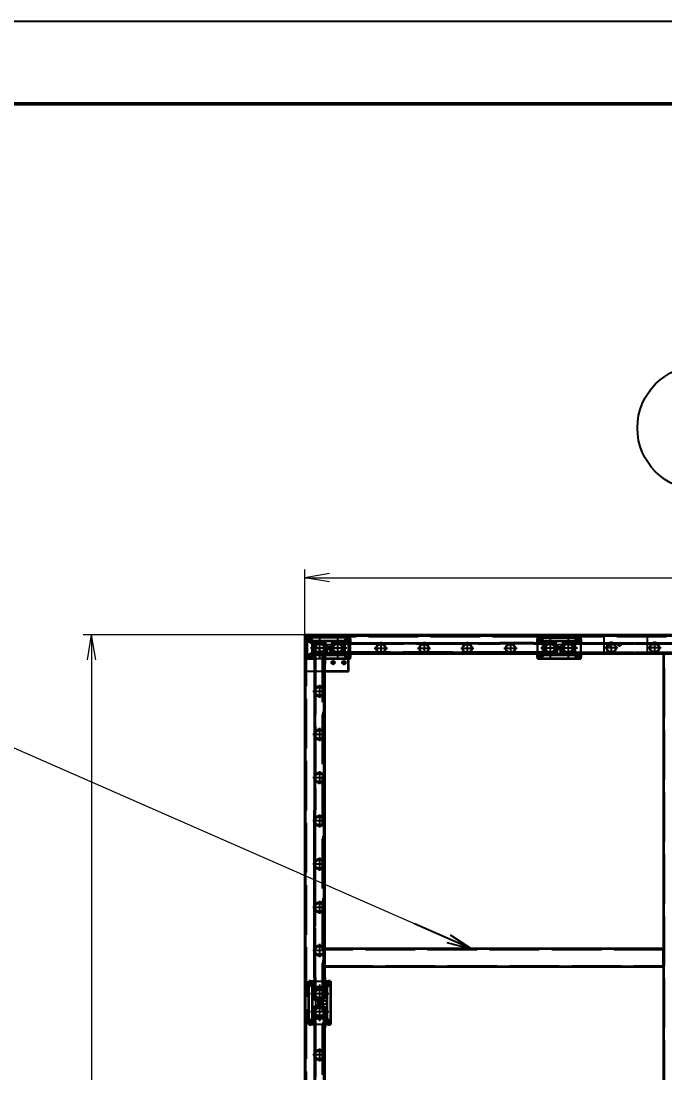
# Model space of a CAD drawing. Header units: millimetres. Extents: x -73083 to 81340, y -6859 to 6812.
# Drawn here: x -70188 to -68400, y 3890 to 6812 of the extents above; entities that cross this region are included whole.
import ezdxf

# ---------------------------------------------------------------- set-up
doc = ezdxf.new("R2010")
doc.units = ezdxf.units.MM
doc.linetypes.add('AM_ISO02W050', pattern=[7.5, 6, -1.5])
doc.linetypes.add('AM_ISO08W050', pattern=[18, 12, -1.5, 3, -1.5])
doc.layers.add('A3', color=7, linetype='Continuous', plot=False)
for name, color, linetype, lineweight in [('AM_7', 2, 'AM_ISO08W050', 25), ('AM_HID', 1, 'AM_ISO02W050', 25), ('AM_VIS', 7, 'Continuous', 50)]:
    doc.layers.add(name, color=color, linetype=linetype, lineweight=lineweight)
doc.layers.add('word_dim', color=253, linetype='Continuous')
doc.styles.get("Standard").update_dxf_attribs({"font": 'romans.shx', "bigfont": 'bigfont.shx'})
doc.dimstyles.new('STANDARD 1-23', dxfattribs={"dimscale": 23, "dimtxt": 3.5, "dimasz": 3, "dimexe": 1, "dimexo": 0, "dimgap": 1, "dimtad": 3, "dimdsep": 46, "dimtxsty": 'Standard', "dimblk1": 'OPEN', "dimblk2": 'OPEN', "dimsah": 1, "dimcen": 0, "dimclrd": 256, "dimclre": 256, "dimclrt": 3, "dimazin": 2, "dimtfac": 1, "dimtmove": 0, "dimatfit": 3, "dimldrblk": 'OPEN', "dimfxl": 0, "dimtolj": 1, "dimtzin": 0, "dimlwd": 13, "dimlwe": 13, "dimarcsym": 0})

# ---------------------------------------------------------------- blocks, each defined once
blk = doc.blocks.new('_Open')
at = {"color": 0, "lineweight": -2}
for p, q in [((-1, 0.167), (0, 0)), ((-1, -0.167), (0, 0)), ((0, 0), (-1, 0))]:
    blk.add_line(p, q, dxfattribs=at)
blk = doc.blocks.new('*D1038')
at = {"layer": 'DEFPOINTS', "color": 0, "ltscale": 2}
for p in [(-69400.5, 5106.5), (-69992.4, -391.2), (-66747, -391.2)]:
    blk.add_point(p, dxfattribs=at)
at = {"layer": 'word_dim', "lineweight": 13, "ltscale": 2}
for p, q in [((-69400.5, 5106.5), (-70015.4, 5106.5)), ((-69992.4, 5037.5), (-69992.4, -322.2)), ((-66747, -391.2), (-70015.4, -391.2))]:
    blk.add_line(p, q, dxfattribs=at)
at = {"layer": 'word_dim', "lineweight": 13, "ltscale": 2, "xscale": 69, "yscale": 69, "zscale": 69}
for p, rotation in [((-69992.4, 5106.5), 90), ((-69992.4, -391.2), 270)]:
    blk.add_blockref('_Open', p, dxfattribs=dict(at, rotation=rotation))
at = {"layer": 'word_dim', "color": 3, "ltscale": 2, "insert": (-70055.6, 2357.6), "char_height": 80.5, "attachment_point": 5, "rotation": 90}
blk.add_mtext('\\A1;5497.6', dxfattribs=at)
blk = doc.blocks.new('*D1039')
at = {"layer": 'DEFPOINTS', "color": 0, "ltscale": 2}
for p in [(-65596.5, 5265.4), (-69400.5, 5106.5), (-65596.5, 5106.5)]:
    blk.add_point(p, dxfattribs=at)
at = {"layer": 'word_dim', "lineweight": 13, "ltscale": 2}
for p, q in [((-69400.5, 5106.5), (-69400.5, 5288.4)), ((-69331.5, 5265.4), (-65665.5, 5265.4)), ((-65596.5, 5106.5), (-65596.5, 5288.4))]:
    blk.add_line(p, q, dxfattribs=at)
at = {"layer": 'word_dim', "lineweight": 13, "ltscale": 2, "xscale": 69, "yscale": 69, "zscale": 69, "rotation": 180}
blk.add_blockref('_Open', (-69400.5, 5265.4), dxfattribs=at)
at = {"layer": 'word_dim', "lineweight": 13, "ltscale": 2, "xscale": 69, "yscale": 69, "zscale": 69}
blk.add_blockref('_Open', (-65596.5, 5265.4), dxfattribs=at)
at = {"layer": 'word_dim', "color": 3, "ltscale": 2, "insert": (-67498.5, 5328.6), "char_height": 80.5, "attachment_point": 5}
blk.add_mtext('\\A1;3804', dxfattribs=at)
blk = doc.blocks.new('aa1')
for p, q in [((0, 0), (-1, 0)), ((-0.4, 0.067), (0, 0)), ((-0.4, -0.067), (0, 0))]:
    blk.add_line(p, q)
blk = doc.blocks.new('aa2')
blk.add_circle((0, 0), 1)
blk = doc.blocks.new('*D1042')
at = {"layer": 'DEFPOINTS', "color": 0, "linetype": 'Continuous', "ltscale": 2}
for p in [(-68304, 5681.7), (-68304, 5681.7), (-67750, 4398)]:
    blk.add_point(p, dxfattribs=at)
at = {"layer": 'word_dim', "linetype": 'Continuous', "lineweight": 13, "ltscale": 2}
blk.add_line((-67818.4, 4556.3), (-68235.7, 5523.3), dxfattribs=at)
at = {"layer": 'word_dim', "linetype": 'Continuous', "lineweight": 13, "ltscale": 2, "xscale": 172.5, "yscale": 172.5, "zscale": 172.5}
for name, p, rotation in [('aa2', (-68304, 5681.7), 113.3431208222304), ('aa1', (-67750, 4398), 293.3431208222304)]:
    blk.add_blockref(name, p, dxfattribs=dict(at, rotation=rotation))
at = {"layer": 'word_dim', "color": 3, "linetype": 'Continuous', "ltscale": 2, "insert": (-68027, 5039.8), "char_height": 0.000023, "attachment_point": 5, "rotation": 293.3431}
blk.add_mtext('\\A1;1398.2', dxfattribs=at)
blk = doc.blocks.new('*D1043')
at = {"layer": 'DEFPOINTS', "color": 0, "linetype": 'Continuous', "ltscale": 2}
for p in [(-70761.5, 5035.2), (-70761.5, 5035.2), (-68937.5, 4235)]:
    blk.add_point(p, dxfattribs=at)
at = {"layer": 'word_dim', "linetype": 'Continuous', "lineweight": 13, "ltscale": 2}
blk.add_line((-69095.4, 4304.3), (-70603.5, 4965.9), dxfattribs=at)
at = {"layer": 'word_dim', "linetype": 'Continuous', "lineweight": 13, "ltscale": 2, "xscale": 172.5, "yscale": 172.5, "zscale": 172.5}
for name, p, rotation in [('aa2', (-70761.5, 5035.2), 156.3117192472599), ('aa1', (-68937.5, 4235), 336.3117192472599)]:
    blk.add_blockref(name, p, dxfattribs=dict(at, rotation=rotation))
at = {"layer": 'word_dim', "color": 3, "linetype": 'Continuous', "ltscale": 2, "insert": (-69849.5, 4635.1), "char_height": 0.000023, "attachment_point": 5, "rotation": 336.3117}
blk.add_mtext('\\A1;1991.84', dxfattribs=at)

msp = doc.modelspace()

# ---------------------------------------------------------------- linework, layer by layer
at = {"color": 7, "lineweight": 35, "ltscale": 23}
for p, q in [((-69400.4561, 5104.9596), (-69400.4583, 3154.95936)), ((-69400.4561, 5106.4596), (-67498.45604, 5106.45716)), ((-69400.4561, 5104.9596), (-69400.4561, 5106.4596)), ((-69400.4561, 5104.9596), (-67498.45604, 5104.95716)), ((-69400.4561, 5104.9596), (-69398.9561, 5104.9596)), ((-69398.9561, 5104.9596), (-69398.9583, 3154.95936)), ((-69398.95806, 3324.95936), (-69398.95586, 5104.9596)), ((-69398.95586, 5104.9596), (-65598.95586, 5104.95472)), ((-69398.95586, 5104.9596), (-69395.95586, 5101.9596)), ((-69395.95586, 5101.9596), (-69393.95098, 5099.95423)), ((-69394.95586, 5100.9596), (-69393.95098, 5099.95423)), ((-69393.9561, 5044.95374), (-69393.95586, 5094.95374)), ((-69393.95586, 5099.95423), (-69393.95586, 5094.95374)), ((-69393.95586, 5099.95423), (-69388.95586, 5099.95423)), ((-69393.95586, 5094.95374), (-69388.95586, 5099.95374)), ((-69388.95586, 5099.95374), (-69278.95586, 5099.95374)), ((-69386.30352, 5092.30677), (-69381.60332, 5087.60657)), ((-69386.30352, 5092.30677), (-69381.60332, 5087.60657)), ((-69378.95708, 5086.96106), (-69375.95708, 5089.96106)), ((-69378.95708, 5070.96106), (-69378.95708, 5086.96106)), ((-69375.95708, 5089.96106), (-69291.95708, 5089.96106)), ((-69308.94707, 5083.96106), (-69263.95708, 5083.96106)), ((-69291.95708, 5089.96106), (-69288.95708, 5086.96106)), ((-69288.95708, 5086.96106), (-69288.95708, 5083.96106)), ((-69278.95586, 5099.95423), (-69273.95586, 5099.95423)), ((-69278.95586, 5099.95374), (-69273.95586, 5094.95374)), ((-69273.95586, 5094.95374), (-69273.95586, 5099.95423)), ((-69273.95586, 5094.95374), (-69273.95586, 5083.95423)), ((-69263.95708, 5083.96106), (-68858.95702, 5083.95911)), ((-68763.95702, 5083.95813), (-68858.95702, 5083.95911)), ((-68753.95617, 5099.95374), (-68753.9561, 5083.9513)), ((-68753.95617, 5099.95374), (-68633.9561, 5099.95374)), ((-68753.95598, 5094.95032), (-68748.95598, 5099.95032)), ((-68753.95598, 5083.95911), (-68753.95598, 5094.95032)), ((-68748.95598, 5099.95032), (-68638.95598, 5099.95032)), ((-68738.95696, 5086.95765), (-68735.95696, 5089.95765)), ((-68738.95696, 5083.95813), (-68738.95696, 5086.95765)), ((-68735.95696, 5089.95765), (-68651.95696, 5089.95765)), ((-68668.91039, 5083.95765), (-68623.95708, 5083.95813)), ((-68651.95696, 5089.95765), (-68648.95696, 5086.95765)), ((-68648.95696, 5086.95765), (-68648.95696, 5083.95813)), ((-68638.95598, 5099.95032), (-68633.95598, 5094.95032)), ((-68633.9561, 5094.95081), (-68633.9561, 5099.95374)), ((-68633.95598, 5094.95032), (-68633.95598, 5083.9513)), ((-68623.95708, 5083.95813), (-68158.95709, 5083.95911)), ((-69378.95708, 5070.96106), (-69373.42241, 5070.96106)), ((-69378.95708, 5052.96106), (-69378.95708, 5068.96106)), ((-69373.42241, 5068.96106), (-69378.95708, 5068.96106)), ((-69344.95708, 5069.9303), (-69344.95732, 5024.96155)), ((-69344.4915, 5070.96106), (-69323.42241, 5070.96106)), ((-69323.42241, 5068.96106), (-69344.4915, 5068.96106)), ((-69309.02983, 5055.96058), (-69263.95708, 5055.96106)), ((-69193.11773, 5055.95374), (-69288.95781, 5055.95423)), ((-69288.95708, 5055.96106), (-69288.95708, 5052.96106)), ((-69273.95586, 5055.95423), (-69273.9561, 5044.95374)), ((-69273.95586, 5054.95911), (-68753.95598, 5054.95862)), ((-69263.95708, 5055.96106), (-68858.95714, 5055.95911)), ((-69073.11773, 5055.95325), (-69184.8001, 5055.95374)), ((-68953.11773, 5055.95228), (-69064.8001, 5055.95276)), ((-68833.11773, 5055.95179), (-68944.8001, 5055.95228)), ((-68763.95714, 5055.95813), (-68858.95714, 5055.95911)), ((-68738.95769, 5055.9513), (-68824.8001, 5055.95179)), ((-68763.95714, 5055.95813), (-68718.95269, 5055.95765)), ((-68753.9561, 5055.9513), (-68753.9561, 5039.95374)), ((-68753.95592, 5044.95032), (-68753.95598, 5055.95911)), ((-68738.95696, 5052.95765), (-68738.95696, 5055.95813)), ((-68704.4915, 5070.95765), (-68683.42247, 5070.95765)), ((-68683.42247, 5068.95765), (-68704.4915, 5068.95765)), ((-68669.08733, 5055.95765), (-68623.95708, 5055.95813)), ((-68648.95769, 5055.9513), (-67728.95769, 5055.95276)), ((-68648.95696, 5055.95813), (-68648.95696, 5052.95765)), ((-68633.95598, 5055.9513), (-68633.95598, 5044.95032)), ((-68633.95598, 5054.95862), (-68403.95635, 5054.95813)), ((-68623.95708, 5055.95813), (-68158.95704, 5055.95911)), ((-68403.95635, 5054.9596), (-68403.95836, 3369.9657)), ((-68403.95635, 5054.9596), (-68400.95635, 5054.9596)), ((-68400.95635, 5054.9596), (-68356.95635, 5054.9596)), ((-69388.9561, 5039.95374), (-69393.9561, 5044.95374)), ((-69393.95586, 5044.95374), (-69393.95586, 5039.95423)), ((-69388.9561, 5039.95423), (-69393.95586, 5039.95423)), ((-69372.95806, 5039.95374), (-69388.9561, 5039.95374)), ((-69375.95708, 5049.96106), (-69378.95708, 5052.96106)), ((-69372.95732, 5049.96106), (-69375.95708, 5049.96106)), ((-69344.96245, 4130.01771), (-69344.9561, 5049.96155)), ((-69278.9561, 5039.95374), (-69344.95806, 5039.95374)), ((-69291.95708, 5049.96106), (-69344.95732, 5049.96106)), ((-69288.95708, 5052.96106), (-69291.95708, 5049.96106)), ((-69273.9561, 5044.95374), (-69278.9561, 5039.95374)), ((-69278.9561, 5004.95911), (-69278.95586, 5039.95374)), ((-69273.95586, 5039.95423), (-69278.95562, 5039.95423)), ((-69273.95586, 5039.95423), (-69273.95586, 5044.95374)), ((-68748.95922, 5039.95374), (-68753.9561, 5039.95374)), ((-68748.95592, 5039.95032), (-68753.95592, 5044.95032)), ((-68638.95598, 5039.95032), (-68748.95592, 5039.95032)), ((-68735.95696, 5049.95765), (-68738.95696, 5052.95765)), ((-68651.95696, 5049.95765), (-68735.95696, 5049.95765)), ((-68648.95696, 5052.95765), (-68651.95696, 5049.95765)), ((-68633.95598, 5044.95032), (-68638.95598, 5039.95032)), ((-68633.9561, 5039.95374), (-68638.95269, 5039.95374)), ((-68633.9561, 5039.95374), (-68633.9561, 5044.95032)), ((-69372.95732, 5024.96155), (-69372.96001, 4619.96155)), ((-69344.96001, 4619.96155), (-69344.95732, 5024.96155)), ((-69278.9561, 5004.95911), (-69344.9583, 5004.95911)), ((-69372.96318, 4154.96155), (-69372.96001, 4619.96155)), ((-69344.96318, 4154.96155), (-69344.96001, 4619.96155)), ((-68403.95684, 4234.95032), (-69344.96343, 4234.9513)), ((-68403.95665, 4231.95032), (-68403.95684, 4234.95032)), ((-68403.95418, 4187.95032), (-68403.95665, 4231.95032)), ((-68403.95403, 4184.95032), (-69344.96392, 4184.9513)), ((-68403.95418, 4187.95032), (-68403.95403, 4184.95032)), ((-69372.96318, 4154.96155), (-69372.96343, 4110.068)), ((-69344.96318, 4154.96155), (-69344.96367, 4109.83802)), ((-69388.96245, 4139.95374), (-69383.96245, 4144.95374)), ((-69388.96245, 4029.95374), (-69388.96245, 4139.95374)), ((-69383.96245, 4144.95374), (-69388.96221, 4144.95374)), ((-69388.96221, 4139.95374), (-69388.96221, 4144.95374)), ((-69383.96245, 4144.95374), (-69372.96245, 4144.95374)), ((-69379.22808, 4126.88147), (-69376.24004, 4129.89319)), ((-69378.89605, 4042.88221), (-69379.22808, 4126.88147)), ((-69376.24004, 4129.89319), (-69372.96343, 4129.90613)), ((-69344.96343, 4130.01697), (-69342.24028, 4130.02771)), ((-69344.96245, 4144.95374), (-69333.96245, 4144.95374)), ((-69342.24028, 4130.02771), (-69339.22857, 4127.03968)), ((-69339.22857, 4127.03968), (-69338.89653, 4043.04017)), ((-69333.96245, 4144.95374), (-69328.96245, 4139.95374)), ((-69328.96221, 4144.95374), (-69333.96221, 4144.95374)), ((-69328.96245, 4139.95374), (-69328.96245, 4029.95374)), ((-69328.96221, 4144.95374), (-69328.96221, 4139.95374)), ((-69360.02056, 4074.42249), (-69360.10381, 4095.49134)), ((-69358.10405, 4095.49915), (-69358.02056, 4074.4303)), ((-69375.88433, 4039.89393), (-69378.89605, 4042.88221)), ((-69372.96367, 4039.9054), (-69375.88433, 4039.89393)), ((-69344.9688, 3120.01771), (-69344.9627, 4040.01697)), ((-69344.96343, 4059.9303), (-69344.96392, 4014.96155)), ((-69341.88457, 4040.02845), (-69344.96367, 4040.01624)), ((-69338.89653, 4043.04017), (-69341.88457, 4040.02845)), ((-69388.96245, 4024.95374), (-69388.96245, 4029.95374)), ((-69383.96245, 4024.95374), (-69388.96245, 4029.95374)), ((-69388.96245, 4024.95374), (-69383.96245, 4024.95374)), ((-69372.96465, 4024.95374), (-69383.96245, 4024.95374)), ((-69372.96392, 4014.96155), (-69372.9666, 3609.96155)), ((-69344.9666, 3609.96155), (-69344.96392, 4014.96155)), ((-69333.96245, 4024.95374), (-69344.96465, 4024.95374)), ((-69328.96245, 4029.95374), (-69333.96245, 4024.95374)), ((-69333.96245, 4024.95374), (-69328.96245, 4024.95374)), ((-69328.96245, 4029.95374), (-69328.96245, 4024.95374))]:
    msp.add_line(p, q, dxfattribs=at)
for points in [[(-68763.95702, 5083.95813), (-68719.41436, 5083.95813), (-68717.99907, 5083.92493), (-68717.04815, 5083.82728), (-68716.10613, 5083.66468), (-68715.17742, 5083.43812), (-68714.26628, 5083.14856)], [(-69372.68804, 5072.69251), (-69372.83452, 5071.80872), (-69372.92437, 5070.91663), (-69372.95708, 5069.50355), (-69372.95732, 5024.96155)], [(-69372.69439, 4062.69251), (-69372.84111, 4061.80848), (-69372.93096, 4060.91688), (-69372.96343, 4059.50355), (-69372.96392, 4014.96155)]]:
    msp.add_lwpolyline(points, dxfattribs=at)
for centre, radius in [((-69383.95586, 5089.95374), 5), ((-69383.95586, 5089.95423), 3.3235), ((-69283.95586, 5089.95374), 5), ((-69283.95586, 5089.95423), 3.3235), ((-68743.95598, 5089.95032), 5), ((-68743.95617, 5089.95374), 3.3235), ((-68643.95598, 5089.95032), 5), ((-68643.9561, 5089.95374), 3.3235), ((-69383.95586, 5049.95374), 5), ((-69283.9561, 5049.95472), 5), ((-68743.95592, 5049.95032), 5), ((-68643.9561, 5049.9513), 5), ((-69383.95586, 5049.95423), 3.3235), ((-69321.45586, 5029.95911), 4.188), ((-69291.45586, 5029.95911), 4.188), ((-69283.95586, 5049.95423), 3.3235), ((-68743.9561, 5049.95374), 3.3235), ((-68643.9561, 5049.95374), 3.3235), ((-69378.96245, 4134.95374), 5), ((-69378.96245, 4134.95374), 3.3235), ((-69338.96245, 4134.95374), 3.3235), ((-69378.96245, 4034.95374), 5), ((-69378.96245, 4034.95374), 3.3235), ((-69338.96245, 4034.95374), 5), ((-69338.96245, 4034.95374), 3.3235)]:
    msp.add_circle(centre, radius, dxfattribs=at)
for centre, radius, start, end in [((-69358.95708, 5069.96106), 14.5, 3.9546044, 176.04546208), ((-69358.95708, 5069.96106), 14, 348.7496172, 168.74961794), ((-69308.95708, 5069.96106), 14.5, 74.90874051, 176.04546208), ((-69308.95171, 5069.94153), 14.02017, 89.67371071, 112.48898091), ((-68718.95696, 5069.95765), 14.5, 3.9546044, 105.0856091), ((-68668.95696, 5069.95765), 14.5, 74.91465546, 176.04546208), ((-68668.95159, 5069.93714), 14.02137, 89.43919616, 112.47792967), ((-68548.95604, 5070.59778), 14, 72.61552499, 107.38466443), ((-68428.95604, 5070.59827), 14, 72.61552499, 107.38466443), ((-69358.9561, 5069.95423), 19.75, 177.07858284, 182.88253973), ((-69358.9561, 5069.95423), 15.35, 176.2404913, 183.70966197), ((-69358.95708, 5069.96106), 14.5, 183.95460622, 195.08974068), ((-69358.95708, 5069.96106), 14.5, 344.90729684, 356.04546049), ((-69358.9561, 5069.95423), 15.35, 356.29298911, 3.75904327), ((-69358.9561, 5069.95423), 19.75, 357.11858972, 2.92369855), ((-69308.9561, 5069.95423), 19.75, 177.07578246, 182.8817201), ((-69308.9561, 5069.95423), 15.35, 176.24258134, 183.70856914), ((-69308.95708, 5069.96106), 14.5, 183.95460622, 285.09125266), ((-69308.95708, 5069.96106), 14, 112.49970431, 274.85711577), ((-69188.95806, 5069.32093), 14, 252.61246006, 287.38694071), ((-69068.95806, 5069.32044), 14, 252.61246006, 287.38694071), ((-68948.95806, 5069.31946), 14, 252.61246006, 287.38694071), ((-68828.95806, 5069.31897), 14, 252.61246006, 287.38694071), ((-68718.95702, 5069.95765), 14, 250.42442262, 70.4244208), ((-68718.95696, 5069.95765), 14.5, 254.90096958, 356.04546049), ((-68718.95604, 5069.95081), 15.35, 356.29294642, 3.75900059), ((-68718.95604, 5069.95081), 19.75, 357.11855685, 2.92366568), ((-68668.95604, 5069.95081), 19.75, 177.07602835, 182.88197965), ((-68668.95604, 5069.95081), 15.35, 176.24290919, 183.70888333), ((-68668.95696, 5069.95765), 14.5, 183.95460622, 285.0971676), ((-68668.95702, 5069.95765), 14, 112.49003276, 274.52794846), ((-69359.59746, 4949.96253), 14, 162.61401802, 197.385217), ((-69359.59819, 4829.96253), 14, 162.61401802, 197.385217), ((-69359.59917, 4709.96253), 14, 162.61401802, 197.385217), ((-69359.5999, 4589.96253), 14, 162.61401802, 197.385217), ((-69359.60064, 4469.96253), 14, 162.61401802, 197.385217), ((-69359.60137, 4349.96253), 14, 162.61401802, 197.385217), ((-69359.60234, 4229.96253), 14, 162.61401802, 197.385217), ((-69338.96245, 4134.95447), 5, 180.00872397, 179.99113942), ((-69359.16118, 4109.96058), 14.5, 162.15291195, 266.27191632), ((-69357.91802, 4109.99988), 15.0459, 179.35459311, 183.77845564), ((-69358.96343, 4109.96131), 14, 183.90260116, 3.90259806), ((-69358.96245, 4109.95423), 15.35, 265.74730315, 273.21804112), ((-69359.16118, 4109.96058), 14.5, 274.18106365, 11.72469505), ((-69358.96343, 4059.96106), 14.5, 94.18106182, 195.08974068), ((-69358.96343, 4059.96131), 14, 348.7496172, 168.74961794), ((-69358.96245, 4109.95423), 19.75, 266.74484545, 272.55131221), ((-69358.96245, 4059.95423), 19.75, 87.32829888, 93.1336045), ((-69358.96245, 4059.95423), 15.35, 86.49789814, 93.96393011), ((-69358.96343, 4059.96106), 14.5, 344.90729513, 86.2719145), ((-69359.60405, 3939.96253), 14, 162.61401802, 197.385217)]:
    msp.add_arc(centre, radius, start, end, dxfattribs=at)
at = {"layer": 'A3', "linetype": 'Continuous'}
msp.add_lwpolyline([(-73083.10116, 6811.76774), (-53740.10116, 6811.76774), (-53740.10116, -6850.23226), (-73083.10116, -6850.23226)], close=True, dxfattribs=at)
at = {"layer": 'AM_7', "ltscale": 23}
for p, q in [((-69377.45586, 5089.95374), (-69390.45586, 5089.95374)), ((-69383.95586, 5096.45374), (-69383.95586, 5083.45374)), ((-69358.95708, 5088.16126), (-69358.95708, 5051.76136)), ((-69358.9561, 5095.62952), (-69358.9561, 5044.27942)), ((-69321.45586, 5085.40345), (-69321.45586, 5074.51478)), ((-69308.95708, 5088.16077), (-69308.95708, 5051.76087)), ((-69308.9561, 5095.62903), (-69308.9561, 5044.27942)), ((-69291.45586, 5085.40345), (-69291.45586, 5074.51478)), ((-69277.45586, 5089.95374), (-69290.45586, 5089.95374)), ((-69283.95586, 5096.45374), (-69283.95586, 5083.45374)), ((-69188.95806, 5087.52112), (-69188.95806, 5051.12073)), ((-69068.95806, 5087.52015), (-69068.95806, 5051.12024)), ((-68948.95806, 5087.51966), (-68948.95806, 5051.11976)), ((-68828.95806, 5087.51917), (-68828.95806, 5051.11878)), ((-68737.45598, 5089.95032), (-68750.45598, 5089.95032)), ((-68739.63555, 5089.95374), (-68748.27666, 5089.95374)), ((-68743.95617, 5094.27405), (-68743.95617, 5085.63294)), ((-68743.95598, 5096.45032), (-68743.95598, 5083.45032)), ((-68718.95702, 5088.15784), (-68718.95702, 5051.75794)), ((-68718.95604, 5095.6261), (-68718.95604, 5044.27601)), ((-68668.95702, 5088.15784), (-68668.95702, 5051.75794)), ((-68668.95604, 5095.6261), (-68668.95604, 5044.27601)), ((-68637.45598, 5089.95032), (-68650.45598, 5089.95032)), ((-68639.63555, 5089.95374), (-68648.27666, 5089.95374)), ((-68643.9561, 5094.27405), (-68643.9561, 5085.63294)), ((-68643.95598, 5096.45032), (-68643.95598, 5083.45032)), ((-68556.45226, 5085.40345), (-68556.45226, 5074.51429)), ((-68548.95604, 5088.79798), (-68548.95604, 5052.39808)), ((-68526.45226, 5085.40296), (-68526.45226, 5074.51429)), ((-68428.95604, 5088.79798), (-68428.95604, 5052.39808)), ((-69333.28106, 5069.95423), (-69384.63091, 5069.95423)), ((-69383.95586, 5056.45374), (-69383.95586, 5043.45374)), ((-69340.75713, 5069.96106), (-69377.15703, 5069.96106)), ((-69283.28106, 5069.95423), (-69334.63091, 5069.95423)), ((-69290.75713, 5069.96106), (-69327.15703, 5069.96106)), ((-69316.01152, 5079.95911), (-69326.9002, 5079.95911)), ((-69286.01152, 5079.95911), (-69296.9002, 5079.95911)), ((-69283.9561, 5056.45472), (-69283.9561, 5043.45472)), ((-69170.75811, 5069.32093), (-69207.15801, 5069.32093)), ((-69050.75811, 5069.32044), (-69087.15807, 5069.32044)), ((-68930.75811, 5069.31946), (-68967.15807, 5069.31946)), ((-68810.75811, 5069.31897), (-68847.15807, 5069.31897)), ((-68693.28106, 5069.95081), (-68744.63103, 5069.95081)), ((-68743.95592, 5056.45032), (-68743.95592, 5043.45032)), ((-68700.75701, 5069.95765), (-68737.15703, 5069.95765)), ((-68643.28106, 5069.95081), (-68694.63103, 5069.95081)), ((-68650.75701, 5069.95765), (-68687.15703, 5069.95765)), ((-68643.9561, 5056.4513), (-68643.9561, 5043.4513)), ((-68530.75603, 5070.59778), (-68567.15602, 5070.59778)), ((-68551.00786, 5079.95862), (-68561.89666, 5079.95862)), ((-68521.00786, 5079.95862), (-68531.89666, 5079.95862)), ((-68410.75603, 5070.59827), (-68447.15606, 5070.59827)), ((-69377.45586, 5049.95374), (-69390.45586, 5049.95374)), ((-69316.01152, 5029.95911), (-69326.90044, 5029.95911)), ((-69321.45586, 5035.40345), (-69321.45586, 5024.51478)), ((-69286.01152, 5029.95911), (-69296.90044, 5029.95911)), ((-69291.45586, 5035.40345), (-69291.45586, 5024.51478)), ((-69277.4561, 5049.95472), (-69290.4561, 5049.95472)), ((-68737.45598, 5049.95032), (-68750.45592, 5049.95032)), ((-68739.63555, 5049.95374), (-68748.27666, 5049.95374)), ((-68743.9561, 5054.27405), (-68743.9561, 5045.63294)), ((-68637.4561, 5049.9513), (-68650.4561, 5049.9513)), ((-68639.63555, 5049.95374), (-68648.27666, 5049.95374)), ((-68643.9561, 5054.27405), (-68643.9561, 5045.63294)), ((-69359.59746, 4968.16272), (-69359.59746, 4931.76233)), ((-69341.39751, 4949.96253), (-69377.79741, 4949.96253)), ((-69341.39824, 4829.96253), (-69377.79815, 4829.96253)), ((-69359.59819, 4848.16272), (-69359.59819, 4811.76258)), ((-69341.39898, 4709.96253), (-69377.79912, 4709.96253)), ((-69359.59917, 4728.16248), (-69359.59917, 4691.76258)), ((-69341.39995, 4589.96253), (-69377.79985, 4589.96253)), ((-69359.5999, 4608.16248), (-69359.5999, 4571.76258)), ((-69359.60064, 4488.16248), (-69359.60064, 4451.76258)), ((-69341.40068, 4469.96253), (-69377.80059, 4469.96253)), ((-69359.60137, 4368.16248), (-69359.60137, 4331.76258)), ((-69341.40142, 4349.96253), (-69377.80156, 4349.96253)), ((-69359.60234, 4248.16248), (-69359.60234, 4211.76258)), ((-69341.40239, 4229.96253), (-69377.8023, 4229.96253)), ((-69372.46245, 4134.95374), (-69385.46245, 4134.95374)), ((-69378.96245, 4141.45374), (-69378.96245, 4128.45374)), ((-69358.96343, 4128.16126), (-69358.96343, 4091.76136)), ((-69358.96245, 4135.62928), (-69358.96245, 4084.27942)), ((-69332.46245, 4134.95447), (-69345.46245, 4134.95447)), ((-69338.96245, 4141.45447), (-69338.96245, 4128.45447)), ((-69333.2874, 4109.95423), (-69384.6375, 4109.95423)), ((-69340.76348, 4109.96131), (-69377.16338, 4109.96131)), ((-69358.96343, 4078.16126), (-69358.96343, 4041.76136)), ((-69358.96245, 4085.62928), (-69358.96245, 4034.27942)), ((-69372.46245, 4034.95374), (-69385.46245, 4034.95374)), ((-69333.2874, 4059.95423), (-69384.6375, 4059.95423)), ((-69378.96245, 4041.45374), (-69378.96245, 4028.45374)), ((-69340.76348, 4059.96131), (-69377.16362, 4059.96131)), ((-69332.46245, 4034.95374), (-69345.46245, 4034.95374)), ((-69338.96245, 4041.45374), (-69338.96245, 4028.45374)), ((-69359.60405, 3958.16248), (-69359.60405, 3921.76258)), ((-69341.40386, 3939.96253), (-69377.804, 3939.96253))]:
    msp.add_line(p, q, dxfattribs=at)
at = {"layer": 'AM_HID', "ltscale": 23}
for p, q in [((-69394.95586, 5100.9596), (-69398.95586, 5104.9596)), ((-69395.95586, 5101.9596), (-69395.95806, 3327.95936)), ((-69395.95586, 5101.9596), (-65601.95586, 5101.95472)), ((-69393.95098, 5099.95423), (-69386.30352, 5092.30677)), ((-69393.95098, 5099.95423), (-69386.30352, 5092.30677)), ((-69381.60332, 5087.60657), (-69352.95586, 5058.95911)), ((-69381.60332, 5087.60657), (-69351.95586, 5057.95911)), ((-69342.95708, 5089.96106), (-69342.95708, 5079.96106)), ((-69324.95708, 5089.96106), (-69324.95708, 5079.96106)), ((-69308.87188, 5083.96155), (-69308.94707, 5083.96106)), ((-69294.9561, 5069.95423), (-69294.9561, 5083.95423)), ((-68732.95598, 5083.9513), (-69294.9561, 5083.95423)), ((-69288.95708, 5083.96106), (-69288.95708, 5070.96106)), ((-69278.95586, 5039.95374), (-69278.95586, 5104.95911)), ((-69273.95586, 5083.95423), (-69273.95586, 5055.95423)), ((-69089.95586, 5106.45911), (-69089.95586, 5104.95911)), ((-69080.95586, 5106.45911), (-69080.95586, 5104.95911)), ((-68753.9561, 5083.9513), (-68753.9561, 5055.9513)), ((-68753.95598, 5055.95911), (-68753.95598, 5083.95911)), ((-68738.95696, 5070.95765), (-68738.95696, 5083.95813)), ((-68732.95598, 5083.9513), (-68732.9561, 5057.66517)), ((-68702.95696, 5089.95765), (-68702.95696, 5079.95765)), ((-68684.95696, 5089.95765), (-68684.95696, 5079.95765)), ((-68668.81438, 5083.95813), (-68668.91039, 5083.95765)), ((-68654.9561, 5083.9513), (-67722.9561, 5083.95276)), ((-68654.9561, 5082.23743), (-68654.9561, 5083.9513)), ((-68648.95696, 5083.95813), (-68648.95696, 5070.95765)), ((-68633.9561, 5044.95032), (-68633.9561, 5094.95081)), ((-68633.95598, 5083.9513), (-68633.95598, 5055.9513)), ((-68569.95586, 5106.45862), (-68569.95586, 5104.95862)), ((-68568.95229, 5054.95862), (-68568.9522, 5104.95862)), ((-68560.95586, 5106.45813), (-68560.95586, 5104.95813)), ((-68448.9522, 5104.95862), (-68448.95232, 5054.95862)), ((-69372.96245, 4123.95472), (-69372.9561, 5055.95472)), ((-69372.9561, 5055.95472), (-69371.24224, 5055.95472)), ((-69371.24224, 5055.95472), (-69358.9561, 5055.95472)), ((-69370.45928, 4577.95472), (-69370.4561, 5055.95472)), ((-69358.9561, 5055.95472), (-69347.4561, 5055.95472)), ((-69358.9561, 5055.95472), (-69344.9561, 5055.95472)), ((-69348.95586, 5054.95911), (-69352.95586, 5058.95911)), ((-69351.95586, 5057.95911), (-69351.95781, 3371.95936)), ((-69351.95586, 5057.95911), (-65645.95586, 5057.95521)), ((-69351.95586, 5057.95911), (-69348.95586, 5054.95911)), ((-69348.95781, 3374.95936), (-69348.95586, 5054.95911)), ((-69348.95586, 5054.95911), (-69273.95586, 5054.95911)), ((-69347.45928, 4577.95447), (-69347.4561, 5055.95472)), ((-69344.9561, 5049.96155), (-69344.9561, 5055.95472)), ((-69342.95708, 5079.96106), (-69333.95708, 5079.96106)), ((-69339.61528, 5073.95423), (-69328.29668, 5073.95423)), ((-69328.29668, 5065.95423), (-69339.61528, 5065.95423)), ((-69339.45708, 5079.96106), (-69339.45708, 5070.96106)), ((-69338.29497, 5049.96106), (-69338.29497, 5068.96106)), ((-69333.95708, 5079.96106), (-69324.95708, 5079.96106)), ((-69329.61895, 5049.96106), (-69329.61895, 5068.96106)), ((-69328.45708, 5079.96106), (-69328.45708, 5070.96106)), ((-69294.9561, 5069.95423), (-69294.9561, 5081.45423)), ((-68816.95598, 5081.45179), (-69294.9561, 5081.45423)), ((-69294.9561, 5057.6681), (-69294.9561, 5069.95423)), ((-68816.9561, 5058.45179), (-69294.9561, 5058.45423)), ((-69294.9561, 5055.95423), (-69294.9561, 5057.6681)), ((-69288.95781, 5055.95423), (-69294.9561, 5055.95423)), ((-69294.4915, 5070.96106), (-69288.95708, 5070.96106)), ((-69288.95708, 5068.96106), (-69294.4915, 5068.96106)), ((-69288.95708, 5068.96106), (-69288.95708, 5055.96106)), ((-69263.95708, 5081.46106), (-68858.95702, 5081.45911)), ((-69263.95708, 5058.46106), (-68858.95714, 5058.45911)), ((-69184.8001, 5055.95374), (-69193.11773, 5055.95374)), ((-69064.8001, 5055.95276), (-69073.11773, 5055.95325)), ((-68944.8001, 5055.95228), (-68953.11773, 5055.95228)), ((-68763.95714, 5058.45813), (-68858.95714, 5058.45911)), ((-68763.95702, 5081.45813), (-68858.95702, 5081.45911)), ((-68824.8001, 5055.95179), (-68833.11773, 5055.95179)), ((-68732.9561, 5058.4513), (-68816.9561, 5058.45179)), ((-68732.95598, 5081.4513), (-68816.95598, 5081.45179)), ((-68753.95598, 5054.95862), (-68633.95598, 5054.95862)), ((-68732.9561, 5055.9513), (-68738.95769, 5055.9513)), ((-68738.95696, 5070.95765), (-68733.42247, 5070.95765)), ((-68738.95696, 5055.95813), (-68738.95696, 5068.95765)), ((-68733.42247, 5068.95765), (-68738.95696, 5068.95765)), ((-68732.9561, 5057.66517), (-68732.9561, 5055.9513)), ((-68702.95696, 5079.95765), (-68693.95696, 5079.95765)), ((-68699.61528, 5073.95081), (-68688.29668, 5073.95081)), ((-68688.29668, 5065.95081), (-68699.61528, 5065.95081)), ((-68699.45696, 5079.95765), (-68699.45696, 5070.95765)), ((-68698.29497, 5049.95765), (-68698.29497, 5068.95765)), ((-68693.95696, 5079.95765), (-68684.95696, 5079.95765)), ((-68689.61895, 5049.95765), (-68689.61895, 5068.95765)), ((-68688.45696, 5079.95765), (-68688.45696, 5070.95765)), ((-68654.95604, 5055.9513), (-68654.9561, 5082.23743)), ((-68654.9561, 5081.4513), (-68200.95609, 5081.45179)), ((-68654.95604, 5058.4513), (-68200.95605, 5058.45179)), ((-68654.95604, 5055.9513), (-68648.95769, 5055.9513)), ((-68654.4915, 5070.95765), (-68648.95696, 5070.95765)), ((-68648.95696, 5068.95765), (-68654.4915, 5068.95765)), ((-68648.95696, 5068.95765), (-68648.95696, 5055.95813)), ((-68623.95708, 5081.45813), (-68158.95709, 5081.45911)), ((-68623.95708, 5058.45813), (-68158.95705, 5058.45911)), ((-68403.95635, 5054.95813), (-68353.95635, 5054.95813)), ((-68400.95839, 3324.95984), (-68400.95635, 5054.9596)), ((-69344.95806, 5039.95374), (-69372.95806, 5039.95374)), ((-69344.95732, 5049.96106), (-69372.95732, 5049.96106)), ((-68638.95269, 5039.95374), (-68748.95922, 5039.95374)), ((-69344.9583, 5004.95911), (-69398.9561, 5004.95911)), ((-69370.45732, 5024.96155), (-69370.46001, 4619.96155)), ((-69347.46001, 4619.96155), (-69347.45732, 5024.96155)), ((-69370.46318, 4154.96155), (-69370.46001, 4619.96155)), ((-69347.46318, 4154.96155), (-69347.46001, 4619.96155)), ((-69370.46245, 4123.95472), (-69370.45928, 4577.95472)), ((-69347.46245, 4123.95447), (-69347.45928, 4577.95447)), ((-69344.96343, 4234.9513), (-69348.95684, 4234.9513)), ((-69348.95684, 4231.9513), (-69348.95684, 4234.9513)), ((-68403.95665, 4231.95032), (-69348.95684, 4231.9513)), ((-69348.95684, 4231.9513), (-69348.95684, 4187.9513)), ((-69348.95684, 4187.9513), (-68403.95418, 4187.95032)), ((-69348.95684, 4184.9513), (-69348.95684, 4187.9513)), ((-69344.96392, 4184.9513), (-69348.95684, 4184.9513)), ((-69347.46318, 4154.96155), (-69347.46343, 4109.98328)), ((-69372.96343, 4129.90613), (-69360.24028, 4129.95643)), ((-69372.96245, 4144.95374), (-69344.96245, 4144.95374)), ((-69371.24858, 4123.95472), (-69372.96245, 4123.95472)), ((-69344.96245, 4123.95447), (-69371.24858, 4123.95472)), ((-69360.21831, 4124.422), (-69360.24028, 4129.95643)), ((-69358.24028, 4129.96448), (-69344.96343, 4130.01697)), ((-69358.24028, 4129.96448), (-69358.21831, 4124.43006)), ((-69344.96245, 4123.95447), (-69344.96245, 4130.01771)), ((-69379.09771, 4093.88172), (-69369.09771, 4093.92103)), ((-69372.96343, 4110.068), (-69372.96318, 4110.16932)), ((-69369.06231, 4084.92127), (-69369.09771, 4093.92103)), ((-69362.96245, 4079.29505), (-69362.96245, 4090.61365)), ((-69354.96245, 4090.61365), (-69354.96245, 4079.29505)), ((-69379.02666, 4075.88172), (-69369.02666, 4075.92127)), ((-69369.08403, 4090.42127), (-69360.08403, 4090.45667)), ((-69369.02666, 4075.92127), (-69369.06231, 4084.92127)), ((-69369.04058, 4079.42127), (-69360.04058, 4079.45691)), ((-69339.07964, 4089.37781), (-69358.0794, 4089.30262)), ((-69339.04522, 4080.70179), (-69358.04522, 4080.62684)), ((-69372.9688, 3113.95472), (-69372.9627, 4045.95472)), ((-69359.88433, 4039.95716), (-69372.96367, 4039.9054)), ((-69372.9627, 4045.95472), (-69371.24883, 4045.95472)), ((-69371.24883, 4045.95472), (-69358.9627, 4045.95472)), ((-69370.46587, 3567.95472), (-69370.4627, 4045.95472)), ((-69359.88433, 4039.95716), (-69359.9063, 4045.49158)), ((-69358.9627, 4045.95472), (-69347.4627, 4045.95447)), ((-69358.9627, 4045.95472), (-69344.9627, 4045.95447)), ((-69357.9063, 4045.49964), (-69357.88433, 4039.96521)), ((-69344.96367, 4040.01624), (-69357.88433, 4039.96521)), ((-69347.46587, 3567.95447), (-69347.4627, 4045.95447)), ((-69344.9627, 4040.01697), (-69344.9627, 4045.95447)), ((-69344.96465, 4024.95374), (-69372.96465, 4024.95374)), ((-69370.46392, 4014.96155), (-69370.4666, 3609.96155)), ((-69347.4666, 3609.96155), (-69347.46392, 4014.96155))]:
    msp.add_line(p, q, dxfattribs=at)
for points in [[(-69370.23613, 5072.20472), (-69370.34038, 5071.6969), (-69370.43023, 5070.74622), (-69370.45415, 5069.86683), (-69370.45562, 5069.82435), (-69370.45562, 5069.82288), (-69370.4561, 5069.82386), (-69370.45708, 5069.92054), (-69370.45708, 5069.93616), (-69370.45708, 5069.90101), (-69370.45708, 5068.1388), (-69370.45732, 5024.96155)], [(-69347.67803, 5067.7179), (-69347.58306, 5068.19251), (-69347.46758, 5069.64417), (-69347.4583, 5070.0431), (-69347.45781, 5070.04993), (-69347.45781, 5070.05188), (-69347.45708, 5069.99769), (-69347.45708, 5068.5636), (-69347.45732, 5024.96155)], [(-69313.35772, 5080.58558), (-69312.05962, 5081.03431), (-69311.29668, 5081.22034), (-69310.523, 5081.35364), (-69308.87529, 5081.45716), (-69308.8272, 5081.45911), (-69308.82402, 5081.45911), (-69308.83721, 5081.46009), (-69308.9334, 5081.46106), (-69308.89775, 5081.46106), (-69306.90117, 5081.46106), (-69263.95708, 5081.46106)], [(-69304.5562, 5059.33606), (-69305.85454, 5058.88733), (-69306.61724, 5058.7013), (-69307.39116, 5058.568), (-69309.00908, 5058.46351), (-69309.04253, 5058.46204), (-69309.04033, 5058.46155), (-69308.99224, 5058.46106), (-69307.75054, 5058.46106), (-69263.95708, 5058.46106)], [(-68763.95714, 5058.45813), (-68719.41564, 5058.45813), (-68718.87865, 5058.45813), (-68718.83159, 5058.45862), (-68718.82903, 5058.45911), (-68718.86272, 5058.46058), (-68719.74388, 5058.48499), (-68720.75432, 5058.57825), (-68721.29882, 5058.69886), (-68722.27428, 5058.9513), (-68722.81011, 5059.12269)], [(-68763.95702, 5081.45813), (-68719.3059, 5081.45813), (-68718.98357, 5081.45765), (-68718.98149, 5081.45765), (-68719.04082, 5081.45765), (-68719.16436, 5081.45618), (-68719.16802, 5081.45618), (-68719.161, 5081.45521), (-68718.17015, 5081.43079), (-68717.1057, 5081.33704), (-68716.61528, 5081.21692), (-68715.65435, 5080.96741), (-68715.10393, 5080.7931)], [(-68673.35601, 5080.58313), (-68672.05779, 5081.03187), (-68671.29485, 5081.2179), (-68670.52092, 5081.3512), (-68668.79876, 5081.45374), (-68668.75151, 5081.45569), (-68668.74981, 5081.45569), (-68668.75212, 5081.45618), (-68668.92546, 5081.45765), (-68668.93261, 5081.45765), (-68668.60808, 5081.45765), (-68623.95708, 5081.45813)], [(-68664.55803, 5059.33265), (-68665.85625, 5058.88392), (-68666.61925, 5058.69788), (-68667.39312, 5058.56458), (-68669.00896, 5058.46155), (-68669.07964, 5058.4596), (-68669.08379, 5058.45911), (-68669.08232, 5058.45862), (-68669.03783, 5058.45813), (-68667.75054, 5058.45813), (-68623.95708, 5058.45813)], [(-69370.46318, 4154.96155), (-69370.46343, 4110.98963), (-69370.46343, 4109.98816), (-69370.43682, 4109.17859)], [(-69370.24248, 4062.20496), (-69370.34673, 4061.6969), (-69370.43657, 4060.74622), (-69370.46074, 4059.86683), (-69370.46196, 4059.82459), (-69370.46221, 4059.82264), (-69370.46245, 4059.8241), (-69370.46343, 4059.92029), (-69370.46343, 4059.93616), (-69370.46343, 4059.90101), (-69370.46343, 4058.13855), (-69370.46392, 4014.96155)], [(-69347.68438, 4057.71766), (-69347.5894, 4058.19251), (-69347.47393, 4059.64441), (-69347.46465, 4060.0431), (-69347.4644, 4060.05018), (-69347.46416, 4060.05164), (-69347.46367, 4059.99744), (-69347.46343, 4058.56336), (-69347.46392, 4014.96155)]]:
    msp.add_lwpolyline(points, dxfattribs=at)
for centre, radius in [((-69321.45586, 5079.95911), 4.188), ((-69291.45586, 5079.95911), 4.188), ((-68556.45226, 5079.95862), 4.188), ((-68526.45226, 5079.95862), 4.188), ((-69358.95708, 5069.96106), 11.5), ((-69308.95708, 5069.96106), 11.5), ((-69188.95806, 5069.32093), 11.5), ((-69068.95806, 5069.32044), 11.5), ((-68948.95806, 5069.31946), 11.5), ((-68828.95806, 5069.31897), 11.5), ((-68718.95702, 5069.95765), 11.5), ((-68668.95702, 5069.95765), 11.5), ((-68548.95604, 5070.59778), 11.5), ((-68428.95604, 5070.59827), 11.5), ((-69359.59746, 4949.96253), 11.5), ((-69359.59819, 4829.96253), 11.5), ((-69359.59917, 4709.96253), 11.5), ((-69359.5999, 4589.96253), 11.5), ((-69359.60064, 4469.96253), 11.5), ((-69359.60137, 4349.96253), 11.5), ((-69359.60234, 4229.96253), 11.5), ((-69358.96343, 4109.96131), 11.5), ((-69358.96343, 4059.96131), 11.5), ((-69359.60405, 3939.96253), 11.5)]:
    msp.add_circle(centre, radius, dxfattribs=at)
for centre, radius, start, end in [((-69358.9561, 5069.95423), 19.75, 2.92369855, 177.07858284), ((-69358.9561, 5069.95423), 15.35, 3.75904327, 176.2404913), ((-69308.9561, 5069.95423), 19.75, 182.8817201, 89.9999342), ((-69308.9561, 5069.95423), 19.75, 89.9999342, 177.07578246), ((-69308.9561, 5069.95423), 15.35, 269.99993602, 176.24258134), ((-69308.95708, 5069.96106), 14, 274.85711577, 112.49970431), ((-69308.95708, 5069.96106), 14.5, 3.9546044, 74.90874051), ((-68718.95604, 5069.95081), 19.75, 2.92366568, 270.00001799), ((-68718.95604, 5069.95081), 15.35, 3.75900059, 356.29294642), ((-68718.95696, 5069.95765), 14.5, 105.0856091, 176.04546208), ((-68718.95702, 5069.95765), 14, 70.4244208, 250.42442262), ((-68668.95604, 5069.95081), 19.75, 182.88197965, 90.00001616), ((-68668.95604, 5069.95081), 19.75, 90.00001616, 177.07602835), ((-68668.95604, 5069.95081), 15.35, 270.00001799, 176.24290919), ((-68668.95702, 5069.95765), 14, 274.52794846, 112.49003276), ((-68668.95696, 5069.95765), 14.5, 3.9546044, 74.91465546), ((-68548.95604, 5070.59778), 14, 107.38466443, 72.61552499), ((-68428.95604, 5070.59827), 14, 107.38466443, 72.61552499), ((-69358.9561, 5069.95423), 19.75, 182.88253973, 357.11858972), ((-69358.9561, 5069.95423), 15.35, 183.70966197, 356.29298911), ((-69358.95708, 5069.96106), 14.5, 195.08974068, 344.90729684), ((-69358.95708, 5069.96106), 14, 168.74961794, 348.7496172), ((-69358.9981, 5069.96644), 14.04131, 348.76184153, 0.22828944), ((-69308.9561, 5069.95423), 15.35, 183.70856914, 269.99993602), ((-69308.96172, 5069.97864), 14.01829, 269.72191317, 292.49005507), ((-69308.95708, 5069.96106), 14.5, 285.09125266, 356.04546049), ((-69188.95806, 5069.32093), 14, 287.38694071, 252.61246006), ((-69068.95806, 5069.32044), 14, 287.38694071, 252.61246006), ((-68948.95806, 5069.31946), 14, 287.38694071, 252.61246006), ((-68828.95806, 5069.31897), 14, 287.38694071, 252.61246006), ((-68718.95696, 5069.95765), 14.5, 183.95460622, 254.90096958), ((-68718.96196, 5069.93763), 13.97925, 250.41585073, 270.03799384), ((-68718.95604, 5069.95081), 19.75, 270.00001799, 357.11855685), ((-68668.95604, 5069.95081), 15.35, 183.70888333, 270.00001799), ((-68668.96166, 5069.97571), 14.01822, 269.48621701, 292.47979613), ((-68668.95696, 5069.95765), 14.5, 285.0971676, 356.04546049), ((-69359.59746, 4949.96253), 14, 197.385217, 162.61401802), ((-69359.59819, 4829.96253), 14, 197.385217, 162.61401802), ((-69359.59917, 4709.96253), 14, 197.385217, 162.61401802), ((-69359.5999, 4589.96253), 14, 197.385217, 162.61401802), ((-69359.60064, 4469.96253), 14, 197.385217, 162.61401802), ((-69359.60137, 4349.96253), 14, 197.385217, 162.61401802), ((-69359.60234, 4229.96253), 14, 197.385217, 162.61401802), ((-69358.96245, 4109.95423), 19.75, 272.55131221, 179.99993671), ((-69358.96245, 4109.95423), 15.35, 359.99993293, 265.74730315), ((-69358.96343, 4109.96131), 14, 3.90259806, 183.90260116), ((-69359.16118, 4109.96058), 14.5, 94.18106182, 162.15291195), ((-69359.16118, 4109.96058), 14.5, 11.72469505, 86.2719145), ((-69358.96245, 4109.95423), 19.75, 179.99993671, 266.74484545), ((-69358.96245, 4109.95423), 15.35, 273.21804112, 359.99993293), ((-69358.65288, 4109.97059), 11.18945, 0.0659543, 3.96369324), ((-69358.86992, 4109.96229), 13.90672, 359.48827614, 3.92467536), ((-69358.96245, 4059.95423), 19.75, 93.1336045, 359.99993293), ((-69358.96245, 4059.95423), 15.35, 93.96393011, 86.49789814), ((-69358.96343, 4059.96131), 14, 168.74961794, 348.7496172), ((-69358.96245, 4059.95423), 19.75, 359.99993293, 87.32829888), ((-69358.96343, 4059.96106), 14.5, 195.08974068, 266.27191632), ((-69358.96343, 4059.96106), 14.5, 274.18106365, 344.90729513), ((-69359.00444, 4059.96644), 14.04131, 348.76184153, 0.22828944), ((-69359.60405, 3939.96253), 14, 197.385217, 162.61401802)]:
    msp.add_arc(centre, radius, start, end, dxfattribs=at)
at = {"layer": 'AM_VIS', "linetype": 'Continuous'}
msp.add_line((-72508.10116, 6581.76774), (-53970.10116, 6581.76774), dxfattribs=at)

# ---------------------------------------------------------------- dimensions: what is measured, and where the dimension line sits
at = {"layer": 'word_dim', "color": 3, "linetype": 'Continuous', "ltscale": 2}
for p1, p2, picture, middle in [((-67750.03002, 4397.95759), (-68304.04824, 5681.71317), '*D1042', (-68027.03912, 5039.83539)), ((-68937.45724, 4234.95088), (-70761.46992, 5035.19153), '*D1043', (-69849.46357, 4635.07121))]:
    dim = msp.add_aligned_dim(p1=p1, p2=p2, distance=0, dimstyle='STANDARD 1-23', override={"dimtxt": 1e-06, "dimasz": 7.5, "dimgap": 0, "dimblk1": 'aa1', "dimblk2": 'aa2', "dimse1": 1, "dimse2": 1}, dxfattribs=at)
    dim.commit()
    dim.dimension.update_dxf_attribs({"geometry": picture, "text_midpoint": middle})
at = {"layer": 'word_dim', "ltscale": 2}
dim = msp.add_linear_dim(base=(-65596.4561, 5265.35832), p1=(-69400.4561, 5106.4596), p2=(-65596.4561, 5106.4596), dimstyle='STANDARD 1-23', dxfattribs=at)
dim.commit()
dim.dimension.update_dxf_attribs({"geometry": '*D1039', "text_midpoint": (-67498.4561, 5328.60832)})
dim = msp.add_linear_dim(base=(-69992.39986, -391.16245), p1=(-69400.4561, 5106.4596), p2=(-66746.98055, -391.16245), angle=90, dimstyle='STANDARD 1-23', override={"dimdec": 1}, dxfattribs=at)
dim.commit()
dim.dimension.update_dxf_attribs({"geometry": '*D1038', "text_midpoint": (-70055.64986, 2357.64858)})

doc.saveas('drawing.dxf')
